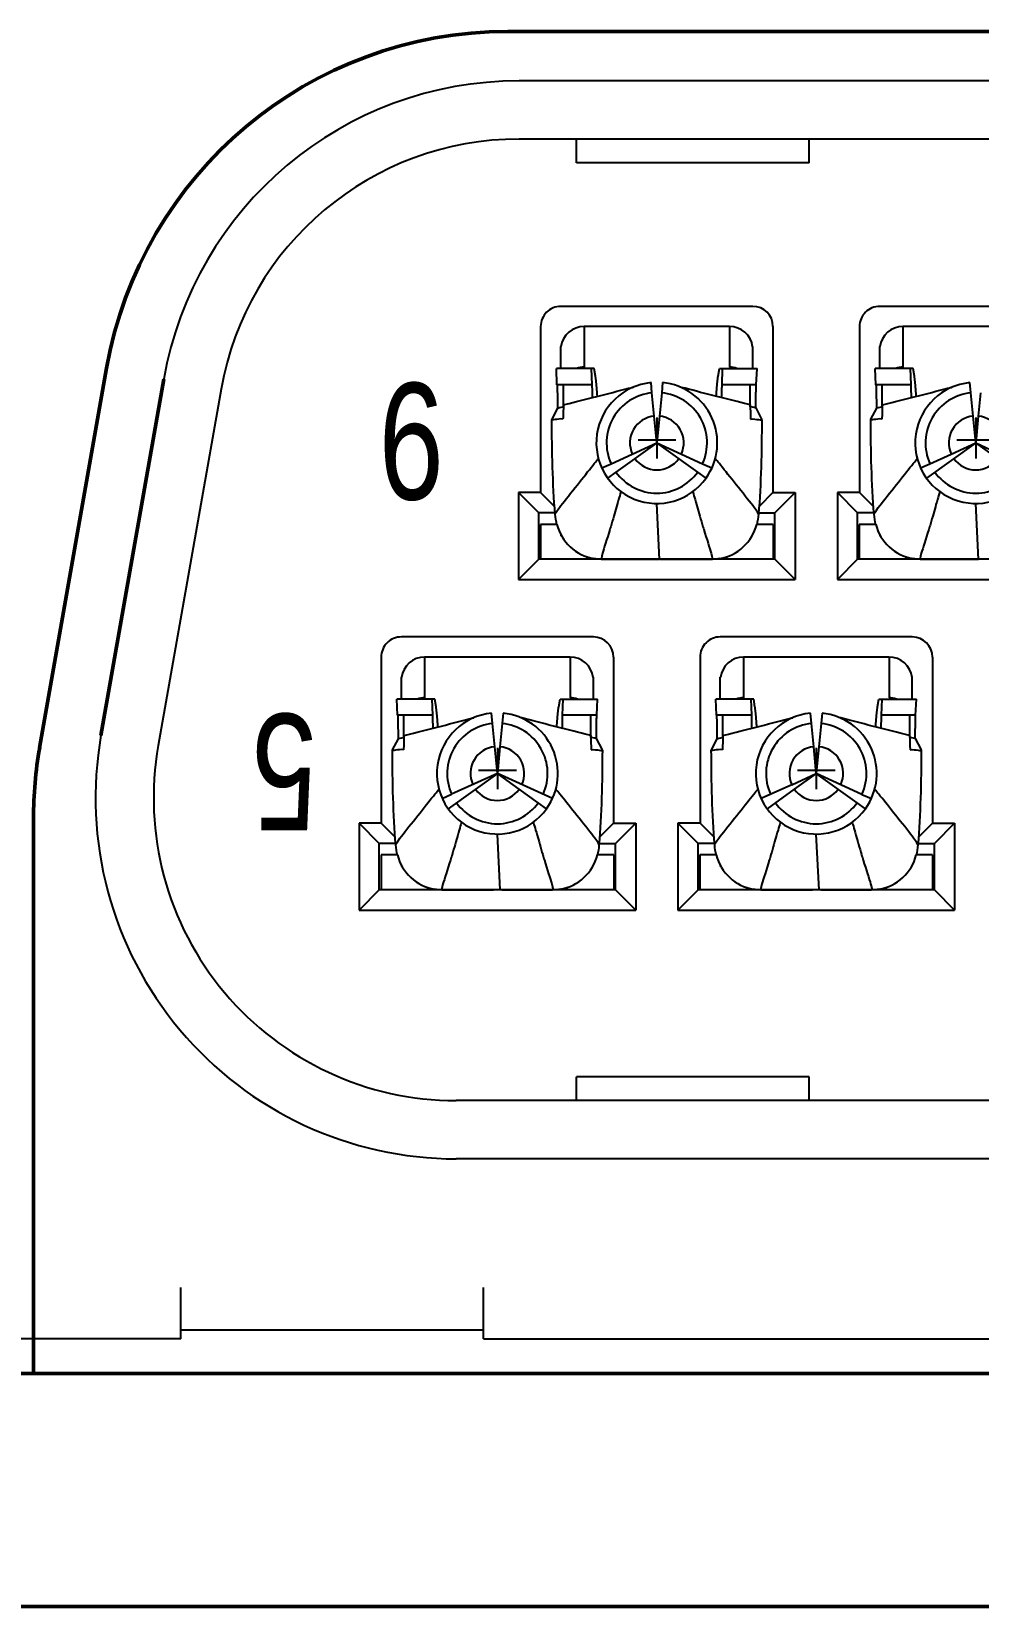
# Model space of a CAD drawing. Header units: millimetres. Extents: x 0 to 200, y 0 to 275.
# Drawn here: x 85.34 to 93.48, y 70.08 to 83.61 of the extents above; entities that cross this region are included whole.
import ezdxf

# ---------------------------------------------------------------- set-up
doc = ezdxf.new("R2010")
doc.units = ezdxf.units.MM
doc.linetypes.add('CENTERLINE', pattern=[30, 12, -1.5, 3, -1.5, 12])
doc.layers.add('0.5 Vollinie', color=7, linetype='Continuous', lineweight=50)
doc.layers.add('104', color=7, linetype='Continuous')
doc.layers.add('2', color=7, linetype='Continuous')

# ---------------------------------------------------------------- blocks, each defined once
blk = doc.blocks.new('Harting D-Sub 9pol male Vorderansicht')
at = {"layer": '2', "color": 40, "linetype": 'Continuous'}
for p, q in [((18.1, 6.2), (6.900001, 6.2)), ((18.1, 6.2), (18.1, 6.12637)), ((18.1, 6.12637), (18.1, 5.76084)), ((18.1, 6.12637), (20.7, 6.12637)), ((20.7, 6.2), (20.7, 6.12637)), ((20.7, 6.2), (24.000001, 6.2)), ((20.7, 6.12637), (20.7, 5.76084)), ((6.666742, 4.65461), (18.333259, 4.65461)), ((6.666742, 4.15461), (18.333259, 4.15461)), ((15.300001, 4.15461), (15.300001, 3.94961)), ((17.300001, 4.15461), (17.300001, 3.94961)), ((15.300001, 3.94961), (17.300001, 3.94961)), ((20.354199, -1.95687), (20.893759, 1.10313)), ((20.846603, -2.0437), (21.386163, 1.0163)), ((15.300001, -3.90039), (17.300001, -3.90039)), ((15.300001, -3.90039), (15.300001, -4.10539)), ((17.300001, -3.90039), (17.300001, -4.10539)), ((7.206303, -4.10539), (17.793699, -4.10539)), ((7.206303, -4.60539), (17.793699, -4.60539))]:
    blk.add_line(p, q, dxfattribs=at)
at = {"layer": '2', "color": 150, "linetype": 'Continuous'}
for p, q in [((14.051798, 1.77141), (14.051798, 2.51782)), ((14.225002, 2.34462), (14.051798, 2.51782)), ((16.428208, 2.51782), (14.051798, 2.51782)), ((16.255004, 2.34462), (16.428208, 2.51782)), ((16.428208, 1.77141), (16.428208, 2.51782)), ((16.791796, 1.77141), (16.791796, 2.51782)), ((16.965, 2.34462), (16.791796, 2.51782)), ((19.168205, 2.51782), (16.791796, 2.51782)), ((18.995001, 2.34462), (19.168205, 2.51782)), ((19.168205, 1.77141), (19.168205, 2.51782)), ((14.225006, 2.34462), (14.225006, 1.94462)), ((14.225006, 2.34462), (16.255, 2.34462)), ((16.255, 2.34462), (16.255, 1.94462)), ((16.965004, 2.34462), (16.965004, 1.94462)), ((16.965004, 2.34462), (18.994997, 2.34462)), ((18.994997, 2.34462), (18.994997, 1.94462)), ((16.065, 2.1324), (16.065, 2.14462)), ((18.804997, 2.1324), (18.804997, 2.14462)), ((14.051798, 1.77141), (14.225002, 1.94462)), ((14.365914, 1.94462), (14.225006, 1.94462)), ((16.114061, 1.94462), (16.255, 1.94462)), ((16.428208, 1.77141), (16.255004, 1.94462)), ((16.791796, 1.77141), (16.965, 1.94462)), ((17.105911, 1.94462), (16.965004, 1.94462)), ((18.854058, 1.94462), (18.994997, 1.94462)), ((19.168205, 1.77141), (18.995001, 1.94462)), ((14.241798, 1.77141), (14.051798, 1.77141)), ((14.241798, 1.77141), (14.361442, 1.89105)), ((14.241798, 0.34462), (14.241798, 1.77141)), ((16.238209, 1.77141), (16.118424, 1.89119)), ((16.238209, 0.34462), (16.238209, 1.77141)), ((16.238209, 1.77141), (16.428208, 1.77141)), ((16.981795, 1.77141), (16.791796, 1.77141)), ((16.981795, 1.77141), (17.101439, 1.89105)), ((16.981795, 0.34462), (16.981795, 1.77141)), ((18.978206, 1.77141), (18.858421, 1.89119)), ((18.978206, 0.34462), (18.978206, 1.77141)), ((18.978206, 1.77141), (19.168205, 1.77141)), ((14.415006, 0.70508), (14.415006, 0.51782)), ((14.615006, 0.34462), (14.615006, 0.69461)), ((15.865, 0.34462), (15.865, 0.70508)), ((16.065, 0.70508), (16.065, 0.51782)), ((17.155004, 0.70508), (17.155004, 0.51782)), ((17.355004, 0.34462), (17.355004, 0.69461)), ((18.604997, 0.34462), (18.604997, 0.70508)), ((18.804997, 0.70508), (18.804997, 0.51782)), ((14.615006, 0.34462), (15.865, 0.34462)), ((17.355004, 0.34462), (18.604997, 0.34462)), ((14.415002, 0.17141), (16.065004, 0.17141)), ((17.154999, 0.17141), (18.805002, 0.17141)), ((15.058209, -0.32218), (12.6818, -0.32218)), ((14.885005, -0.49538), (15.058209, -0.32218)), ((15.058209, -1.06859), (15.058209, -0.32218)), ((15.421797, -1.06859), (15.421797, -0.32218)), ((15.595001, -0.49538), (15.421797, -0.32218)), ((17.798207, -0.32218), (15.421797, -0.32218)), ((17.625002, -0.49538), (17.798207, -0.32218)), ((17.798207, -1.06859), (17.798207, -0.32218)), ((12.855007, -0.49538), (14.885001, -0.49538)), ((14.885001, -0.49538), (14.885001, -0.89538)), ((15.595005, -0.49538), (15.595005, -0.89538)), ((15.595005, -0.49538), (17.624999, -0.49538)), ((17.624999, -0.49538), (17.624999, -0.89538)), ((14.695001, -0.7076), (14.695001, -0.69538)), ((17.434999, -0.7076), (17.434999, -0.69538)), ((14.744062, -0.89538), (14.885001, -0.89538)), ((15.058209, -1.06859), (14.885005, -0.89538)), ((15.421797, -1.06859), (15.595001, -0.89538)), ((15.735912, -0.89538), (15.595005, -0.89538)), ((17.48406, -0.89538), (17.624999, -0.89538)), ((17.798207, -1.06859), (17.625002, -0.89538)), ((14.86821, -1.06859), (14.748425, -0.94881)), ((14.86821, -2.49538), (14.86821, -1.06859)), ((14.86821, -1.06859), (15.058209, -1.06859)), ((15.611796, -1.06859), (15.421797, -1.06859)), ((15.611796, -1.06859), (15.73144, -0.94895)), ((15.611796, -2.49538), (15.611796, -1.06859)), ((17.608207, -1.06859), (17.488422, -0.94881)), ((17.608207, -2.49538), (17.608207, -1.06859)), ((17.608207, -1.06859), (17.798207, -1.06859)), ((14.495001, -2.49538), (14.495001, -2.13492)), ((14.695001, -2.13492), (14.695001, -2.32218)), ((15.785005, -2.13492), (15.785005, -2.32218)), ((15.985005, -2.49538), (15.985005, -2.14539)), ((17.234999, -2.49538), (17.234999, -2.13492)), ((17.434999, -2.13492), (17.434999, -2.32218)), ((13.245007, -2.49538), (14.495001, -2.49538)), ((15.985005, -2.49538), (17.234999, -2.49538)), ((13.045003, -2.66859), (14.695006, -2.66859)), ((15.785, -2.66859), (17.435003, -2.66859))]:
    blk.add_line(p, q, dxfattribs=at)
at = {"layer": '2', "color": 3, "linetype": 'Continuous'}
for p, q in [((14.240002, 2.04461), (14.240002, 2.34461)), ((14.240002, 2.34461), (14.748431, 2.34461)), ((14.640002, 2.32352), (14.640002, 2.34461)), ((15.216421, 2.34476), (15.240002, 1.86461)), ((15.722976, 2.34461), (16.240002, 2.34461)), ((15.840002, 2.32352), (15.840002, 2.34461)), ((16.240002, 2.04461), (16.240002, 2.34461)), ((16.98, 2.04461), (16.98, 2.34461)), ((16.98, 2.34461), (17.488429, 2.34461)), ((17.38, 2.32352), (17.38, 2.34461)), ((17.956418, 2.34476), (17.98, 1.86461)), ((18.462973, 2.34461), (18.98, 2.34461)), ((18.58, 2.32352), (18.58, 2.34461)), ((18.98, 2.04461), (18.98, 2.34461)), ((14.240002, 2.04461), (14.380882, 2.04461)), ((16.099123, 2.04461), (16.240002, 2.04461)), ((16.98, 2.04461), (17.120879, 2.04461)), ((18.83912, 2.04461), (18.98, 2.04461)), ((14.816858, 1.64685), (14.88872, 1.59552)), ((15.428511, 1.47916), (15.663249, 1.64671)), ((17.556856, 1.64685), (17.628717, 1.59552)), ((17.98, 1.34461), (18.403246, 1.64671)), ((14.847125, 1.52351), (14.766755, 1.56011)), ((14.847125, 1.52351), (15.240002, 1.34461)), ((14.88872, 1.59552), (15.240002, 1.34461)), ((15.450813, 1.44052), (15.713322, 1.55994)), ((17.506753, 1.56011), (17.98, 1.34461)), ((17.628717, 1.59552), (17.791536, 1.47923)), ((17.98, 1.34461), (18.372937, 1.52338)), ((18.45332, 1.55994), (18.372937, 1.52338)), ((15.240002, 1.34461), (15.428511, 1.47916)), ((15.450813, 1.44052), (15.240002, 1.34461)), ((17.791536, 1.47923), (17.98, 1.34461)), ((15.217654, 1.11409), (15.240002, 1.34461)), ((15.240002, 1.34461), (15.262271, 1.11408)), ((17.957652, 1.11409), (17.98, 1.34461)), ((17.98, 1.34461), (18.002269, 1.11408)), ((14.390094, 1.04471), (14.339313, 1.1401)), ((15.198347, 0.91494), (15.217654, 1.11409)), ((15.254492, 1.19461), (15.22546, 1.19461)), ((15.262271, 1.11408), (15.281511, 0.91492)), ((16.140691, 1.1401), (16.090714, 1.04622)), ((17.130091, 1.04471), (17.07931, 1.1401)), ((17.938345, 0.91494), (17.957652, 1.11409)), ((17.99449, 1.19461), (17.965458, 1.19461)), ((18.002269, 1.11408), (18.021508, 0.91492)), ((18.880689, 1.1401), (18.830712, 1.04622)), ((14.436854, 1.03523), (14.436854, 0.84461)), ((16.04315, 1.03523), (16.04315, 0.84461)), ((17.176852, 1.03523), (17.176852, 0.84461)), ((18.783147, 1.03523), (18.783147, 0.84461)), ((14.386083, 0.84461), (14.379204, 0.70508)), ((14.386083, 0.84461), (14.682102, 0.84461)), ((14.677229, 0.70508), (14.682102, 0.84461)), ((15.190002, 0.82702), (15.198347, 0.91494)), ((15.281511, 0.91492), (15.290002, 0.82702)), ((15.802775, 0.70508), (15.797902, 0.84461)), ((15.797902, 0.84461), (16.098085, 0.84461)), ((16.098085, 0.84461), (16.102958, 0.70508)), ((17.126081, 0.84461), (17.119201, 0.70508)), ((17.126081, 0.84461), (17.422099, 0.84461)), ((17.417227, 0.70508), (17.422099, 0.84461)), ((17.93, 0.82702), (17.938345, 0.91494)), ((18.021508, 0.91492), (18.029999, 0.82702)), ((18.542772, 0.70508), (18.5379, 0.84461)), ((18.5379, 0.84461), (18.838083, 0.84461)), ((18.838083, 0.84461), (18.842955, 0.70508)), ((14.701128, 0.70508), (14.379204, 0.70508)), ((14.713182, 0.77064), (14.701128, 0.70508)), ((15.766822, 0.77064), (15.776976, 0.70508)), ((15.776976, 0.70508), (16.102958, 0.70508)), ((17.441126, 0.70508), (17.119201, 0.70508)), ((17.453179, 0.77064), (17.441126, 0.70508)), ((18.50682, 0.77064), (18.516974, 0.70508)), ((18.516974, 0.70508), (18.842955, 0.70508)), ((13.846422, -0.49524), (13.870003, -0.97539)), ((14.352977, -0.49539), (14.870003, -0.49539)), ((14.470003, -0.51648), (14.470003, -0.49539)), ((14.870003, -0.79539), (14.870003, -0.49539)), ((15.610001, -0.79539), (15.610001, -0.49539)), ((15.610001, -0.49539), (16.11843, -0.49539)), ((16.010001, -0.51648), (16.010001, -0.49539)), ((16.586419, -0.49524), (16.610001, -0.97539)), ((17.092974, -0.49539), (17.610001, -0.49539)), ((17.210001, -0.51648), (17.210001, -0.49539)), ((17.610001, -0.79539), (17.610001, -0.49539)), ((14.729124, -0.79539), (14.870003, -0.79539)), ((15.610001, -0.79539), (15.75088, -0.79539)), ((17.469121, -0.79539), (17.610001, -0.79539)), ((13.44686, -1.19315), (13.870003, -1.49539)), ((13.870003, -1.49539), (14.29325, -1.19329)), ((16.186857, -1.19315), (16.258718, -1.24448)), ((16.961369, -1.2446), (17.033247, -1.19329)), ((14.262941, -1.31662), (14.080815, -1.39948)), ((14.343323, -1.28006), (14.262941, -1.31662)), ((16.217124, -1.31649), (16.136754, -1.27989)), ((16.399222, -1.39941), (16.217124, -1.31649)), ((16.258718, -1.24448), (16.610001, -1.49539)), ((16.610001, -1.49539), (16.961369, -1.2446)), ((17.002938, -1.31662), (16.820812, -1.39948)), ((17.083321, -1.28006), (17.002938, -1.31662)), ((13.870003, -1.49539), (13.659225, -1.39941)), ((14.080815, -1.39948), (13.870003, -1.49539)), ((16.610001, -1.49539), (16.399222, -1.39941)), ((16.820812, -1.39948), (16.610001, -1.49539)), ((13.847655, -1.72591), (13.870003, -1.49539)), ((13.870003, -1.49539), (13.892273, -1.72592)), ((16.587653, -1.72591), (16.610001, -1.49539)), ((16.610001, -1.49539), (16.63227, -1.72592)), ((13.828349, -1.92506), (13.847655, -1.72591)), ((13.884494, -1.64539), (13.855462, -1.64539)), ((13.892273, -1.72592), (13.911512, -1.92508)), ((14.770693, -1.6999), (14.720716, -1.79378)), ((15.760092, -1.79529), (15.709312, -1.6999)), ((16.568346, -1.92506), (16.587653, -1.72591)), ((16.624491, -1.64539), (16.595459, -1.64539)), ((16.63227, -1.72592), (16.65151, -1.92508)), ((17.51069, -1.6999), (17.460713, -1.79378)), ((14.673151, -1.80477), (14.673151, -1.99539)), ((15.806853, -1.80477), (15.806853, -1.99539)), ((17.413149, -1.80477), (17.413149, -1.99539)), ((13.911512, -1.92508), (13.920003, -2.01298)), ((14.432776, -2.13492), (14.427904, -1.99539)), ((14.427904, -1.99539), (14.728086, -1.99539)), ((14.728086, -1.99539), (14.732959, -2.13492)), ((15.756082, -1.99539), (15.749203, -2.13492)), ((15.756082, -1.99539), (16.052101, -1.99539)), ((16.047228, -2.13492), (16.052101, -1.99539)), ((16.560001, -2.01298), (16.568346, -1.92506)), ((16.65151, -1.92508), (16.660001, -2.01298)), ((17.172774, -2.13492), (17.167901, -1.99539)), ((17.167901, -1.99539), (17.468084, -1.99539)), ((17.468084, -1.99539), (17.472956, -2.13492)), ((14.396824, -2.06936), (14.406978, -2.13492)), ((14.406978, -2.13492), (14.732959, -2.13492)), ((16.071127, -2.13492), (15.749203, -2.13492)), ((16.083181, -2.06936), (16.071127, -2.13492)), ((17.136821, -2.06936), (17.146975, -2.13492)), ((17.146975, -2.13492), (17.472956, -2.13492))]:
    blk.add_line(p, q, dxfattribs=at)
at = {"layer": '2', "color": 2, "linetype": 'CENTERLINE'}
for p, q in [((15.240001, 1.12526), (15.240001, 1.47805)), ((17.980001, 1.12526), (17.980001, 1.47805)), ((15.076194, 1.32), (15.401243, 1.32)), ((17.816194, 1.32), (18.141243, 1.32)), ((13.870001, -1.71474), (13.870001, -1.36195)), ((16.610001, -1.71474), (16.610001, -1.36195)), ((13.706194, -1.52), (14.031243, -1.52)), ((16.446194, -1.52), (16.771243, -1.52))]:
    blk.add_line(p, q, dxfattribs=at)
at = {"layer": '2', "color": 3, "linetype": 'Continuous'}
for points in [[(14.38929, 1.04622), (14.389321, 1.04082, -0.000474976), (14.389343, 1.03529, -0.000451625), (14.389355, 1.02962, -0.000432165), (14.389357, 1.02383, -0.000419272), (14.38935, 1.01791, -0.000405212), (14.389333, 1.01188, -0.000392136), (14.389306, 1.00573, -0.000379331), (14.389269, 0.99947, -0.000368508), (14.389222, 0.9931, -0.000357672), (14.389166, 0.98663, -0.00034818), (14.389099, 0.98007, -0.000338688), (14.389022, 0.97341, -0.000330255), (14.388936, 0.96667, -0.000322341), (14.38884, 0.95985, -0.000315622), (14.388734, 0.95295, -0.000307852), (14.388619, 0.94599, -0.000299821), (14.388494, 0.93896, -0.000296216), (14.38836, 0.93187, -0.000296198), (14.388216, 0.92472, -0.000282995), (14.388064, 0.91755, -0.000260788), (14.387904, 0.91039, -0.000282066), (14.387732, 0.90308, -0.000328617), (14.387546, 0.89557, -0.00024815), (14.387367, 0.8885, -0.00009008), (14.3872, 0.8821, -0.000339767), (14.386969, 0.87386, -0.000571652), (14.386591, 0.8612, -0.000279238), (14.386083, 0.84461, -0.000148549)], [(14.682102, 0.84461), (14.682221, 0.84807, 0.000196465), (14.682339, 0.85157, 0.000190465), (14.682456, 0.8551, 0.000189363), (14.682571, 0.85865, 0.00019413), (14.682683, 0.86224, 0.0001968), (14.682794, 0.86586, 0.00019916), (14.682903, 0.8695, 0.000201225), (14.683009, 0.87316, 0.000204553), (14.683114, 0.87685, 0.000207193), (14.683215, 0.88057, 0.000210729), (14.683314, 0.8843, 0.000213615), (14.68341, 0.88805, 0.000217403), (14.683503, 0.89181, 0.000220955), (14.683594, 0.89559, 0.000225757), (14.683681, 0.89938, 0.000228948), (14.683764, 0.90318, 0.000232143), (14.683844, 0.90698, 0.000238796), (14.683921, 0.91079, 0.000249702), (14.683994, 0.91461, 0.000246874), (14.684063, 0.91841, 0.000234473), (14.684128, 0.92219, 0.000266719), (14.684189, 0.92602, 0.000330222), (14.684246, 0.92992, 0.000253151), (14.684297, 0.93359, 0.000079332), (14.684342, 0.93689, 0.000376382), (14.684388, 0.94109, 0.00068471), (14.684445, 0.94749, 0.000343999), (14.684511, 0.95582, 0.0001828)], [(15.797902, 0.84461), (15.797783, 0.84807, -0.000196465), (15.797665, 0.85157, -0.000190465), (15.797548, 0.8551, -0.000189363), (15.797434, 0.85865, -0.00019413), (15.797321, 0.86224, -0.0001968), (15.79721, 0.86586, -0.00019916), (15.797101, 0.8695, -0.000201225), (15.796995, 0.87316, -0.000204553), (15.796891, 0.87685, -0.000207193), (15.796789, 0.88057, -0.000210729), (15.79669, 0.8843, -0.000213615), (15.796594, 0.88805, -0.000217403), (15.796501, 0.89181, -0.000220955), (15.796411, 0.89559, -0.000225757), (15.796324, 0.89938, -0.000228948), (15.79624, 0.90318, -0.000232143), (15.79616, 0.90698, -0.000238796), (15.796083, 0.91079, -0.000249702), (15.79601, 0.91461, -0.000246874), (15.795941, 0.91841, -0.000234473), (15.795877, 0.92219, -0.000266719), (15.795816, 0.92602, -0.000330222), (15.795758, 0.92992, -0.000253151), (15.795707, 0.93359, -0.000079332), (15.795663, 0.93689, -0.000376382), (15.795616, 0.94109, -0.00068471), (15.795559, 0.94749, -0.000343999), (15.795493, 0.95582, -0.0001828)], [(16.090714, 1.04622), (16.090683, 1.04082, 0.000474981), (16.090662, 1.03529, 0.00045163), (16.09065, 1.02962, 0.000432169), (16.090647, 1.02383, 0.000419275), (16.090654, 1.01791, 0.000405215), (16.090671, 1.01188, 0.000392139), (16.090698, 1.00573, 0.000379334), (16.090735, 0.99947, 0.000368511), (16.090782, 0.9931, 0.000357675), (16.090839, 0.98664, 0.000348183), (16.090905, 0.98007, 0.000338691), (16.090982, 0.97341, 0.000330258), (16.091068, 0.96667, 0.000322343), (16.091164, 0.95985, 0.000315624), (16.09127, 0.95295, 0.000307854), (16.091385, 0.94599, 0.000299823), (16.09151, 0.93896, 0.000296217), (16.091645, 0.93187, 0.000296199), (16.091789, 0.92472, 0.000282996), (16.09194, 0.91756, 0.00026079), (16.0921, 0.91039, 0.000282067), (16.092272, 0.90308, 0.000328619), (16.092458, 0.89557, 0.000248151), (16.092638, 0.8885, 0.000090081), (16.092804, 0.8821, 0.000339769), (16.093036, 0.87386, 0.000571654), (16.093413, 0.8612, 0.000279239), (16.093921, 0.84461, 0.00014855)], [(17.129287, 1.04622), (17.129318, 1.04082, -0.000474976), (17.12934, 1.03529, -0.000451625), (17.129352, 1.02962, -0.000432165), (17.129355, 1.02383, -0.000419272), (17.129347, 1.01791, -0.000405212), (17.12933, 1.01188, -0.000392136), (17.129303, 1.00573, -0.000379331), (17.129266, 0.99947, -0.000368508), (17.12922, 0.9931, -0.000357672), (17.129163, 0.98663, -0.00034818), (17.129096, 0.98007, -0.000338688), (17.12902, 0.97341, -0.000330255), (17.128933, 0.96667, -0.000322341), (17.128837, 0.95985, -0.000315622), (17.128732, 0.95295, -0.000307852), (17.128616, 0.94599, -0.000299821), (17.128491, 0.93896, -0.000296216), (17.128357, 0.93187, -0.000296198), (17.128213, 0.92472, -0.000282995), (17.128061, 0.91755, -0.000260788), (17.127902, 0.91039, -0.000282066), (17.12773, 0.90308, -0.000328617), (17.127544, 0.89557, -0.00024815), (17.127364, 0.8885, -0.00009008), (17.127197, 0.8821, -0.000339767), (17.126966, 0.87386, -0.000571652), (17.126588, 0.8612, -0.000279238), (17.126081, 0.84461, -0.000148549)], [(17.422099, 0.84461), (17.422219, 0.84807, 0.000196465), (17.422337, 0.85157, 0.000190465), (17.422453, 0.8551, 0.000189363), (17.422568, 0.85865, 0.00019413), (17.422681, 0.86224, 0.0001968), (17.422792, 0.86586, 0.00019916), (17.4229, 0.8695, 0.000201225), (17.423007, 0.87316, 0.000204553), (17.423111, 0.87685, 0.000207193), (17.423213, 0.88057, 0.000210729), (17.423311, 0.8843, 0.000213615), (17.423408, 0.88805, 0.000217403), (17.423501, 0.89181, 0.000220955), (17.423591, 0.89559, 0.000225757), (17.423678, 0.89938, 0.000228948), (17.423762, 0.90318, 0.000232143), (17.423842, 0.90698, 0.000238796), (17.423918, 0.91079, 0.000249702), (17.423991, 0.91461, 0.000246874), (17.42406, 0.91841, 0.000234473), (17.424125, 0.92219, 0.000266719), (17.424186, 0.92602, 0.000330222), (17.424243, 0.92992, 0.000253151), (17.424295, 0.93359, 0.000079332), (17.424339, 0.93689, 0.000376382), (17.424385, 0.94109, 0.00068471), (17.424442, 0.94749, 0.000343999), (17.424508, 0.95582, 0.0001828)], [(18.5379, 0.84461), (18.53778, 0.84807, -0.000196465), (18.537662, 0.85157, -0.000190465), (18.537546, 0.8551, -0.000189363), (18.537431, 0.85865, -0.00019413), (18.537318, 0.86224, -0.0001968), (18.537207, 0.86586, -0.00019916), (18.537099, 0.8695, -0.000201225), (18.536992, 0.87316, -0.000204553), (18.536888, 0.87685, -0.000207193), (18.536787, 0.88057, -0.000210729), (18.536688, 0.8843, -0.000213615), (18.536591, 0.88805, -0.000217403), (18.536498, 0.89181, -0.000220955), (18.536408, 0.89559, -0.000225757), (18.536321, 0.89938, -0.000228948), (18.536237, 0.90318, -0.000232143), (18.536157, 0.90698, -0.000238796), (18.536081, 0.91079, -0.000249702), (18.536008, 0.91461, -0.000246874), (18.535939, 0.91841, -0.000234473), (18.535874, 0.92219, -0.000266719), (18.535813, 0.92602, -0.000330222), (18.535756, 0.92992, -0.000253151), (18.535704, 0.93359, -0.000079332), (18.53566, 0.93689, -0.000376382), (18.535614, 0.94109, -0.00068471), (18.535557, 0.94749, -0.000343999), (18.535491, 0.95582, -0.0001828)], [(18.830712, 1.04622), (18.830681, 1.04082, 0.000474981), (18.830659, 1.03529, 0.00045163), (18.830647, 1.02962, 0.000432169), (18.830644, 1.02383, 0.000419275), (18.830652, 1.01791, 0.000405215), (18.830669, 1.01188, 0.000392139), (18.830696, 1.00573, 0.000379334), (18.830733, 0.99947, 0.000368511), (18.83078, 0.9931, 0.000357675), (18.830836, 0.98664, 0.000348183), (18.830903, 0.98007, 0.000338691), (18.830979, 0.97341, 0.000330258), (18.831066, 0.96667, 0.000322343), (18.831162, 0.95985, 0.000315624), (18.831268, 0.95295, 0.000307854), (18.831383, 0.94599, 0.000299823), (18.831508, 0.93896, 0.000296217), (18.831642, 0.93187, 0.000296199), (18.831786, 0.92472, 0.000282996), (18.831938, 0.91756, 0.00026079), (18.832098, 0.91039, 0.000282067), (18.832269, 0.90308, 0.000328619), (18.832455, 0.89557, 0.000248151), (18.832635, 0.8885, 0.000090081), (18.832802, 0.8821, 0.000339769), (18.833033, 0.87386, 0.000571654), (18.833411, 0.8612, 0.000279239), (18.833918, 0.84461, 0.00014855)], [(14.729385, 0.94455), (14.728869, 0.93693, -0.000326464), (14.72835, 0.9294, -0.000332272), (14.727827, 0.92196, -0.00034158), (14.727299, 0.9146, -0.000355311), (14.726768, 0.90735, -0.000368989), (14.726234, 0.90019, -0.000382615), (14.725696, 0.89314, -0.000397562), (14.725156, 0.88621, -0.000413854), (14.724613, 0.87939, -0.000431532), (14.724068, 0.87269, -0.000450335), (14.72352, 0.86612, -0.000470854), (14.722972, 0.85968, -0.000492547), (14.722422, 0.85338, -0.000517229), (14.721871, 0.84722, -0.000544073), (14.721319, 0.8412, -0.000571722), (14.720767, 0.83533, -0.000598744), (14.720215, 0.82962, -0.000638548), (14.719663, 0.82405, -0.000689582), (14.719111, 0.81865, -0.000712917), (14.718562, 0.81341, -0.000706468), (14.718017, 0.80837, -0.000828973), (14.717465, 0.80344, -0.001062548), (14.716903, 0.7986, -0.000878445), (14.716377, 0.79416, -0.000322558), (14.715901, 0.79023, -0.001345677), (14.715298, 0.78559, -0.002705751), (14.714379, 0.77898, -0.001544965), (14.713182, 0.77064, -0.000883623)], [(15.75062, 0.94455), (15.751135, 0.93693, 0.000326464), (15.751654, 0.9294, 0.000332272), (15.752177, 0.92196, 0.00034158), (15.752705, 0.9146, 0.000355311), (15.753236, 0.90735, 0.000368989), (15.75377, 0.90019, 0.000382615), (15.754308, 0.89314, 0.000397562), (15.754848, 0.88621, 0.000413854), (15.755391, 0.87939, 0.000431532), (15.755937, 0.87269, 0.000450335), (15.756484, 0.86612, 0.000470854), (15.757032, 0.85968, 0.000492547), (15.757582, 0.85338, 0.000517229), (15.758134, 0.84722, 0.000544073), (15.758685, 0.8412, 0.000571722), (15.759237, 0.83533, 0.000598744), (15.759789, 0.82962, 0.000638548), (15.760341, 0.82405, 0.000689582), (15.760893, 0.81865, 0.000712917), (15.761443, 0.81341, 0.000706468), (15.761987, 0.80837, 0.000828973), (15.762539, 0.80344, 0.001062548), (15.763101, 0.7986, 0.000878445), (15.763628, 0.79416, 0.000322558), (15.764103, 0.79023, 0.001345677), (15.764706, 0.78559, 0.002705751), (15.765625, 0.77898, 0.001544965), (15.766822, 0.77064, 0.000883623)], [(17.469382, 0.94455), (17.468867, 0.93693, -0.000326464), (17.468348, 0.9294, -0.000332272), (17.467824, 0.92196, -0.00034158), (17.467297, 0.9146, -0.000355311), (17.466766, 0.90735, -0.000368989), (17.466231, 0.90019, -0.000382615), (17.465694, 0.89314, -0.000397562), (17.465153, 0.88621, -0.000413854), (17.46461, 0.87939, -0.000431532), (17.464065, 0.87269, -0.000450335), (17.463518, 0.86612, -0.000470854), (17.462969, 0.85968, -0.000492547), (17.462419, 0.85338, -0.000517229), (17.461868, 0.84722, -0.000544073), (17.461316, 0.8412, -0.000571722), (17.460764, 0.83533, -0.000598744), (17.460213, 0.82962, -0.000638548), (17.45966, 0.82405, -0.000689582), (17.459108, 0.81865, -0.000712917), (17.458559, 0.81341, -0.000706468), (17.458014, 0.80837, -0.000828973), (17.457463, 0.80344, -0.001062548), (17.456901, 0.7986, -0.000878445), (17.456374, 0.79416, -0.000322558), (17.455899, 0.79023, -0.001345677), (17.455296, 0.78559, -0.002705751), (17.454377, 0.77898, -0.001544965), (17.453179, 0.77064, -0.000883623)], [(18.490617, 0.94455), (18.491132, 0.93693, 0.000326464), (18.491651, 0.9294, 0.000332272), (18.492175, 0.92196, 0.00034158), (18.492702, 0.9146, 0.000355311), (18.493233, 0.90735, 0.000368989), (18.493768, 0.90019, 0.000382615), (18.494306, 0.89314, 0.000397562), (18.494846, 0.88621, 0.000413854), (18.495389, 0.87939, 0.000431532), (18.495934, 0.87269, 0.000450335), (18.496481, 0.86612, 0.000470854), (18.49703, 0.85968, 0.000492547), (18.49758, 0.85338, 0.000517229), (18.498131, 0.84722, 0.000544073), (18.498683, 0.8412, 0.000571722), (18.499235, 0.83533, 0.000598744), (18.499787, 0.82962, 0.000638548), (18.500339, 0.82405, 0.000689582), (18.500891, 0.81865, 0.000712917), (18.50144, 0.81341, 0.000706468), (18.501985, 0.80837, 0.000828973), (18.502536, 0.80344, 0.001062548), (18.503098, 0.7986, 0.000878445), (18.503625, 0.79416, 0.000322558), (18.5041, 0.79023, 0.001345677), (18.504703, 0.78559, 0.002705751), (18.505622, 0.77898, 0.001544965), (18.50682, 0.77064, 0.000883623)], [(14.427904, -1.99539), (14.427784, -1.99193, -0.000196465), (14.427666, -1.98843, -0.000190465), (14.42755, -1.9849, -0.000189363), (14.427435, -1.98135, -0.00019413), (14.427322, -1.97776, -0.0001968), (14.427211, -1.97414, -0.00019916), (14.427103, -1.9705, -0.000201225), (14.426996, -1.96684, -0.000204553), (14.426892, -1.96315, -0.000207193), (14.42679, -1.95943, -0.000210729), (14.426691, -1.9557, -0.000213615), (14.426595, -1.95195, -0.000217403), (14.426502, -1.94819, -0.000220955), (14.426412, -1.94441, -0.000225757), (14.426325, -1.94062, -0.000228948), (14.426241, -1.93682, -0.000232143), (14.426161, -1.93302, -0.000238796), (14.426084, -1.92921, -0.000249702), (14.426012, -1.92539, -0.000246874), (14.425943, -1.92159, -0.000234473), (14.425878, -1.91781, -0.000266719), (14.425817, -1.91398, -0.000330222), (14.42576, -1.91008, -0.000253151), (14.425708, -1.90641, -0.000079332), (14.425664, -1.90311, -0.000376382), (14.425618, -1.89891, -0.00068471), (14.425561, -1.89251, -0.000343999), (14.425495, -1.88418, -0.0001828)], [(14.720716, -1.79378), (14.720685, -1.79918, 0.000474981), (14.720663, -1.80471, 0.00045163), (14.720651, -1.81038, 0.000432169), (14.720648, -1.81617, 0.000419275), (14.720656, -1.82209, 0.000405215), (14.720673, -1.82812, 0.000392139), (14.7207, -1.83427, 0.000379334), (14.720736, -1.84053, 0.000368511), (14.720783, -1.8469, 0.000357675), (14.72084, -1.85336, 0.000348183), (14.720907, -1.85993, 0.000338691), (14.720983, -1.86659, 0.000330258), (14.72107, -1.87333, 0.000322343), (14.721166, -1.88015, 0.000315624), (14.721271, -1.88705, 0.000307854), (14.721387, -1.89401, 0.000299823), (14.721512, -1.90104, 0.000296217), (14.721646, -1.90813, 0.000296199), (14.72179, -1.91528, 0.000282996), (14.721942, -1.92244, 0.00026079), (14.722101, -1.92961, 0.000282067), (14.722273, -1.93692, 0.000328619), (14.722459, -1.94443, 0.000248151), (14.722639, -1.9515, 0.000090081), (14.722806, -1.9579, 0.000339769), (14.723037, -1.96614, 0.000571654), (14.723414, -1.9788, 0.000279239), (14.723922, -1.99539, 0.00014855)], [(15.759289, -1.79378), (15.75932, -1.79918, -0.000474976), (15.759341, -1.80471, -0.000451625), (15.759353, -1.81038, -0.000432165), (15.759356, -1.81617, -0.000419272), (15.759349, -1.82209, -0.000405212), (15.759332, -1.82812, -0.000392136), (15.759305, -1.83427, -0.000379331), (15.759268, -1.84053, -0.000368508), (15.759221, -1.8469, -0.000357672), (15.759164, -1.85337, -0.00034818), (15.759098, -1.85993, -0.000338688), (15.759021, -1.86659, -0.000330255), (15.758935, -1.87333, -0.000322341), (15.758839, -1.88015, -0.000315622), (15.758733, -1.88705, -0.000307852), (15.758618, -1.89401, -0.000299821), (15.758493, -1.90104, -0.000296216), (15.758358, -1.90813, -0.000296198), (15.758214, -1.91528, -0.000282995), (15.758062, -1.92245, -0.000260788), (15.757903, -1.92961, -0.000282066), (15.757731, -1.93692, -0.000328617), (15.757545, -1.94443, -0.00024815), (15.757365, -1.9515, -0.00009008), (15.757199, -1.9579, -0.000339767), (15.756967, -1.96614, -0.000571652), (15.75659, -1.9788, -0.000279238), (15.756082, -1.99539, -0.000148549)], [(16.052101, -1.99539), (16.05222, -1.99193, 0.000196465), (16.052338, -1.98843, 0.000190465), (16.052455, -1.9849, 0.000189363), (16.052569, -1.98135, 0.00019413), (16.052682, -1.97776, 0.0001968), (16.052793, -1.97414, 0.00019916), (16.052902, -1.9705, 0.000201225), (16.053008, -1.96684, 0.000204553), (16.053112, -1.96315, 0.000207193), (16.053214, -1.95943, 0.000210729), (16.053313, -1.9557, 0.000213615), (16.053409, -1.95195, 0.000217403), (16.053502, -1.94819, 0.000220955), (16.053592, -1.94441, 0.000225757), (16.053679, -1.94062, 0.000228948), (16.053763, -1.93682, 0.000232143), (16.053843, -1.93302, 0.000238796), (16.05392, -1.92921, 0.000249702), (16.053993, -1.92539, 0.000246874), (16.054062, -1.92159, 0.000234473), (16.054126, -1.91781, 0.000266719), (16.054187, -1.91398, 0.000330222), (16.054245, -1.91008, 0.000253151), (16.054296, -1.90641, 0.000079332), (16.05434, -1.90311, 0.000376382), (16.054387, -1.89891, 0.00068471), (16.054444, -1.89251, 0.000343999), (16.05451, -1.88418, 0.0001828)], [(17.167901, -1.99539), (17.167782, -1.99193, -0.000196465), (17.167663, -1.98843, -0.000190465), (17.167547, -1.9849, -0.000189363), (17.167432, -1.98135, -0.00019413), (17.16732, -1.97776, -0.0001968), (17.167209, -1.97414, -0.00019916), (17.1671, -1.9705, -0.000201225), (17.166993, -1.96684, -0.000204553), (17.166889, -1.96315, -0.000207193), (17.166788, -1.95943, -0.000210729), (17.166689, -1.9557, -0.000213615), (17.166593, -1.95195, -0.000217403), (17.1665, -1.94819, -0.000220955), (17.166409, -1.94441, -0.000225757), (17.166322, -1.94062, -0.000228948), (17.166239, -1.93682, -0.000232143), (17.166159, -1.93302, -0.000238796), (17.166082, -1.92921, -0.000249702), (17.166009, -1.92539, -0.000246874), (17.16594, -1.92159, -0.000234473), (17.165875, -1.91781, -0.000266719), (17.165814, -1.91398, -0.000330222), (17.165757, -1.91008, -0.000253151), (17.165706, -1.90641, -0.000079332), (17.165661, -1.90311, -0.000376382), (17.165615, -1.89891, -0.00068471), (17.165558, -1.89251, -0.000343999), (17.165492, -1.88418, -0.0001828)], [(17.460713, -1.79378), (17.460682, -1.79918, 0.000474981), (17.46066, -1.80471, 0.00045163), (17.460648, -1.81038, 0.000432169), (17.460646, -1.81617, 0.000419275), (17.460653, -1.82209, 0.000405215), (17.46067, -1.82812, 0.000392139), (17.460697, -1.83427, 0.000379334), (17.460734, -1.84053, 0.000368511), (17.460781, -1.8469, 0.000357675), (17.460837, -1.85336, 0.000348183), (17.460904, -1.85993, 0.000338691), (17.460981, -1.86659, 0.000330258), (17.461067, -1.87333, 0.000322343), (17.461163, -1.88015, 0.000315624), (17.461269, -1.88705, 0.000307854), (17.461384, -1.89401, 0.000299823), (17.461509, -1.90104, 0.000296217), (17.461643, -1.90813, 0.000296199), (17.461787, -1.91528, 0.000282996), (17.461939, -1.92244, 0.00026079), (17.462099, -1.92961, 0.000282067), (17.462271, -1.93692, 0.000328619), (17.462457, -1.94443, 0.000248151), (17.462636, -1.9515, 0.000090081), (17.462803, -1.9579, 0.000339769), (17.463034, -1.96614, 0.000571654), (17.463412, -1.9788, 0.000279239), (17.463919, -1.99539, 0.00014855)], [(14.380621, -1.89545), (14.381136, -1.90307, 0.000326464), (14.381655, -1.9106, 0.000332272), (14.382179, -1.91804, 0.00034158), (14.382706, -1.9254, 0.000355311), (14.383237, -1.93265, 0.000368989), (14.383772, -1.93981, 0.000382615), (14.384309, -1.94686, 0.000397562), (14.38485, -1.95379, 0.000413854), (14.385393, -1.96061, 0.000431532), (14.385938, -1.96731, 0.000450335), (14.386485, -1.97388, 0.000470854), (14.387034, -1.98032, 0.000492547), (14.387584, -1.98662, 0.000517229), (14.388135, -1.99278, 0.000544073), (14.388687, -1.9988, 0.000571722), (14.389239, -2.00467, 0.000598744), (14.38979, -2.01038, 0.000638548), (14.390342, -2.01595, 0.000689582), (14.390895, -2.02135, 0.000712917), (14.391444, -2.02659, 0.000706468), (14.391989, -2.03163, 0.000828973), (14.39254, -2.03656, 0.001062548), (14.393102, -2.0414, 0.000878445), (14.393629, -2.04584, 0.000322558), (14.394104, -2.04977, 0.001345677), (14.394707, -2.05441, 0.002705751), (14.395626, -2.06102, 0.001544965), (14.396824, -2.06936, 0.000883623)], [(16.099383, -1.89545), (16.098868, -1.90307, -0.000326464), (16.098349, -1.9106, -0.000332272), (16.097825, -1.91804, -0.00034158), (16.097298, -1.9254, -0.000355311), (16.096767, -1.93265, -0.000368989), (16.096232, -1.93981, -0.000382615), (16.095695, -1.94686, -0.000397562), (16.095154, -1.95379, -0.000413854), (16.094611, -1.96061, -0.000431532), (16.094066, -1.96731, -0.000450335), (16.093519, -1.97388, -0.000470854), (16.092971, -1.98032, -0.000492547), (16.09242, -1.98662, -0.000517229), (16.091869, -1.99278, -0.000544073), (16.091318, -1.9988, -0.000571722), (16.090766, -2.00467, -0.000598744), (16.090214, -2.01038, -0.000638548), (16.089662, -2.01595, -0.000689582), (16.08911, -2.02135, -0.000712917), (16.08856, -2.02659, -0.000706468), (16.088016, -2.03163, -0.000828973), (16.087464, -2.03656, -0.001062548), (16.086902, -2.0414, -0.000878445), (16.086375, -2.04584, -0.000322558), (16.0859, -2.04977, -0.001345677), (16.085297, -2.05441, -0.002705751), (16.084378, -2.06102, -0.001544965), (16.083181, -2.06936, -0.000883623)], [(17.120618, -1.89545), (17.121133, -1.90307, 0.000326464), (17.121653, -1.9106, 0.000332272), (17.122176, -1.91804, 0.00034158), (17.122704, -1.9254, 0.000355311), (17.123235, -1.93265, 0.000368989), (17.123769, -1.93981, 0.000382615), (17.124307, -1.94686, 0.000397562), (17.124847, -1.95379, 0.000413854), (17.12539, -1.96061, 0.000431532), (17.125935, -1.96731, 0.000450335), (17.126482, -1.97388, 0.000470854), (17.127031, -1.98032, 0.000492547), (17.127581, -1.98662, 0.000517229), (17.128132, -1.99278, 0.000544073), (17.128684, -1.9988, 0.000571722), (17.129236, -2.00467, 0.000598744), (17.129788, -2.01038, 0.000638548), (17.13034, -2.01595, 0.000689582), (17.130892, -2.02135, 0.000712917), (17.131441, -2.02659, 0.000706468), (17.131986, -2.03163, 0.000828973), (17.132538, -2.03656, 0.001062548), (17.1331, -2.0414, 0.000878445), (17.133626, -2.04584, 0.000322558), (17.134102, -2.04977, 0.001345677), (17.134705, -2.05441, 0.002705751), (17.135624, -2.06102, 0.001544965), (17.136821, -2.06936, 0.000883623)]]:
    blk.add_lwpolyline(points, format="xyb", dxfattribs=at)
at = {"layer": '2', "color": 40, "linetype": 'Continuous'}
for centre, radius, start, end in [((18.333259, 1.55461), 3.1, 350, 90), ((18.333259, 1.55461), 2.6, 350, 90), ((17.793699, -1.50539), 2.6, 270, 350), ((17.793699, -1.50539), 3.1, 270, 350)]:
    blk.add_arc(centre, radius, start, end, dxfattribs=at)
at = {"layer": '2', "color": 3, "linetype": 'Continuous'}
for centre, radius, start, end in [((14.768183, 1.94461), 0.400003, 99.927326, 165.52258), ((15.711822, 1.94461), 0.4, 14.477418, 80.072674), ((17.50818, 1.94461), 0.400003, 99.927326, 165.52258), ((18.451819, 1.94461), 0.4, 14.477418, 80.072674), ((15.240002, 1.34461), 0.52, 275.51773, 144.46276), ((15.240002, 1.34461), 0.43169, 35.517734, 144.46277), ((17.98, 1.34461), 0.52, 275.51773, 144.46276), ((17.98, 1.34461), 0.43169, 35.517734, 144.46277), ((15.240002, 1.34461), 0.52, 144.46276, 264.46758), ((17.98, 1.34461), 0.52, 144.46276, 264.46758), ((15.240002, 1.34461), 0.43169, 155.51777, 264.46277), ((15.240002, 1.34461), 0.231602, 35.51772, 144.46278), ((15.240002, 1.34461), 0.43169, 275.51775, 24.46273), ((17.98, 1.34461), 0.43169, 155.51777, 264.46277), ((17.98, 1.34461), 0.231602, 35.51772, 144.46278), ((17.98, 1.34461), 0.43169, 275.51775, 24.46273), ((15.240002, 1.34461), 0.231602, 155.51778, 264.46275), ((15.240002, 1.34461), 0.231602, 275.51771, 24.46272), ((17.98, 1.34461), 0.231602, 155.51778, 264.46275), ((17.98, 1.34461), 0.231602, 275.51771, 24.46272), ((14.341823, -0.89539), 0.4, 14.477418, 80.072674), ((16.138181, -0.89539), 0.400003, 99.927326, 165.52258), ((17.08182, -0.89539), 0.4, 14.477418, 80.072674), ((13.870003, -1.49539), 0.52, 275.51773, 144.46276), ((13.870003, -1.49539), 0.43169, 35.517734, 144.46277), ((16.610001, -1.49539), 0.52, 275.51773, 144.46276), ((16.610001, -1.49539), 0.43169, 35.517734, 144.46277), ((16.610001, -1.49539), 0.52, 144.46276, 264.46758), ((13.870003, -1.49539), 0.231602, 35.51772, 144.46278), ((13.870003, -1.49539), 0.43169, 275.51775, 24.46273), ((16.610001, -1.49539), 0.43169, 155.51777, 264.46277), ((16.610001, -1.49539), 0.231602, 35.51772, 144.46278), ((16.610001, -1.49539), 0.43169, 275.51775, 24.46273), ((13.870003, -1.49539), 0.231602, 155.51778, 264.46275), ((13.870003, -1.49539), 0.231602, 275.51771, 24.46272), ((16.610001, -1.49539), 0.231602, 155.51778, 264.46275), ((16.610001, -1.49539), 0.231602, 275.51771, 24.46272)]:
    blk.add_arc(centre, radius, start, end, dxfattribs=at)
at = {"layer": '2', "color": 150, "linetype": 'Continuous'}
for centre, radius, start, end in [((14.615006, 0.89462), 0.2, 251.38173, 270), ((15.865, 0.89462), 0.2, 270, 288.61827), ((17.355004, 0.89462), 0.2, 251.38173, 270), ((18.604997, 0.89462), 0.2, 270, 288.61827), ((14.615006, 0.54462), 0.2, 187.23876, 270), ((15.865, 0.54462), 0.2, 270, 352.76124), ((17.355004, 0.54462), 0.2, 187.23876, 270), ((18.604997, 0.54462), 0.2, 270, 352.76124), ((14.415002, 0.34462), 0.173204, 180, 270), ((16.065004, 0.34462), 0.173204, 270, 0), ((17.154999, 0.34462), 0.173204, 180, 270), ((18.805002, 0.34462), 0.173204, 270, 0), ((14.495001, -1.94538), 0.2, 270, 288.61827), ((15.985005, -1.94538), 0.2, 251.38173, 270), ((17.234999, -1.94538), 0.2, 270, 288.61827), ((14.495001, -2.29538), 0.2, 270, 352.76124), ((15.985005, -2.29538), 0.2, 187.23876, 270), ((17.234999, -2.29538), 0.2, 270, 352.76124), ((14.695006, -2.49538), 0.173204, 270, 0), ((15.785, -2.49538), 0.173204, 180, 270), ((17.435003, -2.49538), 0.173204, 270, 0)]:
    blk.add_arc(centre, radius, start, end, dxfattribs=at)
at = {"layer": '2', "color": 3, "linetype": 'Continuous'}
for points in [[(14.699223, 2.33862), (14.721205, 2.34246), (14.743279, 2.34473), (14.765728, 2.34551)], [(15.216421, 2.34476), (15.253164, 2.34537), (15.269904, 2.34437), (15.271591, 2.34431)], [(15.714276, 2.34551), (15.736724, 2.34474), (15.7588, 2.34246), (15.780781, 2.33862)], [(17.43922, 2.33862), (17.461203, 2.34246), (17.483276, 2.34473), (17.505725, 2.34551)], [(17.956418, 2.34476), (17.993162, 2.34537), (18.009902, 2.34437), (18.011588, 2.34431)], [(18.454274, 2.34551), (18.476722, 2.34474), (18.498797, 2.34246), (18.520779, 2.33862)], [(14.367053, 1.95716), (14.368934, 1.98792), (14.373856, 2.01874), (14.382075, 2.04912)], [(16.097929, 2.04912), (16.106148, 2.01874), (16.11107, 1.98792), (16.112951, 1.95716)], [(17.107051, 1.95716), (17.108931, 1.98792), (17.113854, 2.01874), (17.122073, 2.04912)], [(18.837926, 2.04912), (18.846145, 2.01874), (18.851068, 1.98792), (18.852949, 1.95716)], [(14.338106, 1.14345), (14.339903, 1.40987), (14.343279, 1.69944), (14.367055, 1.95718)], [(16.11295, 1.95718), (16.135933, 1.70122), (16.140814, 1.40839), (16.141898, 1.14345)], [(17.078103, 1.14345), (17.0799, 1.40987), (17.083276, 1.69944), (17.107052, 1.95718)], [(18.852947, 1.95718), (18.87593, 1.70122), (18.880811, 1.40839), (18.881896, 1.14345)], [(14.433753, 1.14064), (14.387295, 1.13255), (14.328985, 1.15975), (14.339313, 1.1401)], [(16.046251, 1.14064), (16.092709, 1.13255), (16.15102, 1.15975), (16.140691, 1.1401)], [(17.173751, 1.14064), (17.127292, 1.13255), (17.068982, 1.15975), (17.07931, 1.1401)], [(18.786248, 1.14064), (18.832707, 1.13255), (18.891017, 1.15975), (18.880689, 1.1401)], [(14.390094, 1.04471), (14.390382, 1.04442), (14.410496, 1.03994), (14.437317, 1.03515)], [(16.089911, 1.04471), (16.089623, 1.04442), (16.069508, 1.03994), (16.042687, 1.03515)], [(17.130091, 1.04471), (17.130379, 1.04442), (17.150494, 1.03994), (17.177315, 1.03515)], [(18.829908, 1.04471), (18.82962, 1.04442), (18.809505, 1.03994), (18.782685, 1.03515)], [(13.846422, -0.49524), (13.883166, -0.49463), (13.899905, -0.49563), (13.901592, -0.49569)], [(14.344278, -0.49449), (14.366725, -0.49526), (14.388801, -0.49754), (14.410783, -0.50138)], [(16.069222, -0.50138), (16.091204, -0.49754), (16.113277, -0.49527), (16.135726, -0.49449)], [(16.586419, -0.49524), (16.623163, -0.49463), (16.639903, -0.49563), (16.64159, -0.49569)], [(17.084275, -0.49449), (17.106723, -0.49526), (17.128798, -0.49754), (17.15078, -0.50138)], [(14.72793, -0.79088), (14.736149, -0.82126), (14.741072, -0.85208), (14.742952, -0.88284)], [(15.737052, -0.88284), (15.738933, -0.85208), (15.743855, -0.82126), (15.752074, -0.79088)], [(17.467928, -0.79088), (17.476146, -0.82126), (17.481069, -0.85208), (17.48295, -0.88284)], [(14.742951, -0.88282), (14.765934, -1.13878), (14.770815, -1.43161), (14.771899, -1.69655)], [(15.708105, -1.69655), (15.709902, -1.43013), (15.713277, -1.14056), (15.737053, -0.88282)], [(17.482948, -0.88282), (17.505932, -1.13878), (17.510813, -1.43161), (17.511897, -1.69655)], [(14.676252, -1.69936), (14.722711, -1.70745), (14.781021, -1.68025), (14.770693, -1.6999)], [(15.803752, -1.69936), (15.757294, -1.70745), (15.698983, -1.68025), (15.709312, -1.6999)], [(17.41625, -1.69936), (17.462708, -1.70745), (17.521018, -1.68025), (17.51069, -1.6999)], [(14.719912, -1.79529), (14.719624, -1.79558), (14.699509, -1.80006), (14.672688, -1.80485)], [(15.760092, -1.79529), (15.76038, -1.79558), (15.780495, -1.80006), (15.807316, -1.80485)], [(17.459909, -1.79529), (17.459621, -1.79558), (17.439507, -1.80006), (17.412686, -1.80485)]]:
    blk.add_open_spline(points, degree=3, dxfattribs=at)
for points, knots in [([(14.931532, 1.76324), (14.931532, 1.76324), (14.924409, 1.78646), (14.907786, 1.84331), (14.885259, 1.92238), (14.868689, 1.9815), (14.846127, 2.05764), (14.816676, 2.15562), (14.762418, 2.31598), (14.761295, 2.34546), (14.765796, 2.3455)], [0, 0, 0, 0, 0.47661687, 0.88514561, 0.88514561, 1.4971853, 1.4971853, 1.6604569, 2.4906853, 3.2112068, 3.2112068, 3.2112068, 3.2112068]), ([(14.765796, 2.3455), (14.778236, 2.3456), (14.825948, 2.3461), (14.932526, 2.34692), (15.075517, 2.34759), (15.205202, 2.34566), (15.215004, 2.34464)], [0, 0, 0, 0, 0.075275326, 0.30550071, 0.63432609, 1, 1, 1, 1]), ([(15.255913, 2.34522), (15.276353, 2.34558), (15.438212, 2.3483), (15.588471, 2.34663), (15.714208, 2.3455)], [0.053364241, 0.053364241, 0.053364241, 0.053364241, 0.22726931, 1, 1, 1, 1]), ([(15.548472, 1.76324), (15.548472, 1.76324), (15.555595, 1.78646), (15.572219, 1.84331), (15.594745, 1.92238), (15.611315, 1.9815), (15.633878, 2.05764), (15.663328, 2.15562), (15.717587, 2.31598), (15.718709, 2.34546), (15.714208, 2.3455)], [0, 0, 0, 0, 0.47661687, 0.88514561, 0.88514561, 1.4971853, 1.4971853, 1.6604569, 2.4906853, 3.2112068, 3.2112068, 3.2112068, 3.2112068]), ([(17.67153, 1.76324), (17.671529, 1.76324), (17.664407, 1.78646), (17.647783, 1.84331), (17.625257, 1.92238), (17.608686, 1.9815), (17.586124, 2.05764), (17.556673, 2.15562), (17.502415, 2.31598), (17.501292, 2.34546), (17.505794, 2.3455)], [0, 0, 0, 0, 0.47661687, 0.88514561, 0.88514561, 1.4971853, 1.4971853, 1.6604569, 2.4906853, 3.2112068, 3.2112068, 3.2112068, 3.2112068]), ([(17.505794, 2.3455), (17.518233, 2.3456), (17.565946, 2.3461), (17.672524, 2.34692), (17.815515, 2.34759), (17.945199, 2.34566), (17.955001, 2.34464)], [0, 0, 0, 0, 0.075275326, 0.30550071, 0.63432609, 1, 1, 1, 1]), ([(17.99591, 2.34522), (18.01635, 2.34558), (18.17821, 2.3483), (18.328469, 2.34663), (18.454206, 2.3455)], [0.053364241, 0.053364241, 0.053364241, 0.053364241, 0.22726931, 1, 1, 1, 1]), ([(18.288469, 1.76324), (18.28847, 1.76324), (18.295592, 1.78646), (18.312216, 1.84331), (18.334743, 1.92238), (18.351313, 1.9815), (18.373875, 2.05764), (18.403326, 2.15562), (18.457584, 2.31598), (18.458707, 2.34546), (18.454206, 2.3455)], [0, 0, 0, 0, 0.47661687, 0.88514561, 0.88514561, 1.4971853, 1.4971853, 1.6604569, 2.4906853, 3.2112068, 3.2112068, 3.2112068, 3.2112068]), ([(14.367055, 1.95718), (14.366714, 1.95227), (14.390376, 1.9125), (14.533608, 1.73527), (14.638817, 1.60234), (14.716613, 1.50497), (14.7378, 1.4795), (14.7378, 1.4795)], [0.12116972, 0.12116972, 0.12116972, 0.12116972, 0.75997763, 1.5199553, 2.2296626, 2.2296626, 3.0399105, 3.0399105, 3.0399105, 3.0399105]), ([(16.11295, 1.95718), (16.11329, 1.95227), (16.089628, 1.9125), (15.946397, 1.73527), (15.841187, 1.60234), (15.763391, 1.50497), (15.742204, 1.4795), (15.742204, 1.4795)], [0.12116972, 0.12116972, 0.12116972, 0.12116972, 0.75997763, 1.5199553, 2.2296626, 2.2296626, 3.0399105, 3.0399105, 3.0399105, 3.0399105]), ([(17.107052, 1.95718), (17.106712, 1.95227), (17.130374, 1.9125), (17.273605, 1.73527), (17.378815, 1.60234), (17.45661, 1.50497), (17.477798, 1.4795), (17.477798, 1.4795)], [0.12116972, 0.12116972, 0.12116972, 0.12116972, 0.75997763, 1.5199553, 2.2296626, 2.2296626, 3.0399105, 3.0399105, 3.0399105, 3.0399105]), ([(18.852947, 1.95718), (18.853287, 1.95227), (18.829625, 1.9125), (18.686394, 1.73527), (18.581184, 1.60234), (18.503389, 1.50497), (18.482201, 1.4795), (18.482201, 1.4795)], [0.12116972, 0.12116972, 0.12116972, 0.12116972, 0.75997763, 1.5199553, 2.2296626, 2.2296626, 3.0399105, 3.0399105, 3.0399105, 3.0399105]), ([(14.437693, 1.0174), (14.437512, 1.02679), (14.437152, 1.04291), (14.436489, 1.06714), (14.43575, 1.09027), (14.434834, 1.11512), (14.434133, 1.13197), (14.433758, 1.14053), (14.433753, 1.14064)], [0, 0, 0, 0, 0.13960885, 0.23981175, 0.3606074, 0.48405871, 0.61025702, 0.61191883, 0.61191883, 0.61191883, 0.61191883]), ([(16.042311, 1.0174), (16.042492, 1.02679), (16.042852, 1.04291), (16.043515, 1.06714), (16.044254, 1.09027), (16.04517, 1.11512), (16.045871, 1.13197), (16.046246, 1.14053), (16.046251, 1.14064)], [0, 0, 0, 0, 0.13960885, 0.23981175, 0.3606074, 0.48405871, 0.61025702, 0.61191883, 0.61191883, 0.61191883, 0.61191883]), ([(17.177691, 1.0174), (17.177509, 1.02679), (17.17715, 1.04291), (17.176487, 1.06714), (17.175748, 1.09027), (17.174832, 1.11512), (17.174131, 1.13197), (17.173755, 1.14053), (17.173751, 1.14064)], [0, 0, 0, 0, 0.13960885, 0.23981175, 0.3606074, 0.48405871, 0.61025702, 0.61191883, 0.61191883, 0.61191883, 0.61191883]), ([(18.782308, 1.0174), (18.78249, 1.02679), (18.782849, 1.04291), (18.783512, 1.06714), (18.784251, 1.09027), (18.785167, 1.11512), (18.785868, 1.13197), (18.786244, 1.14053), (18.786248, 1.14064)], [0, 0, 0, 0, 0.13960885, 0.23981175, 0.3606074, 0.48405871, 0.61025702, 0.61191883, 0.61191883, 0.61191883, 0.61191883]), ([(14.437693, 1.0174), (14.453009, 1.01352), (14.55054, 0.98901), (14.759349, 0.93774), (14.948996, 0.88809), (15.036209, 0.8658), (15.038981, 0.8651)], [1.3929655, 1.3929655, 1.3929655, 1.3929655, 1.7431778, 3.4863555, 5.2295333, 5.2947541, 5.2947541, 5.2947541, 5.2947541]), ([(16.042311, 1.0174), (16.026995, 1.01352), (15.929464, 0.98901), (15.720656, 0.93774), (15.531008, 0.88809), (15.443795, 0.8658), (15.441023, 0.8651)], [1.3929655, 1.3929655, 1.3929655, 1.3929655, 1.7431778, 3.4863555, 5.2295333, 5.2947541, 5.2947541, 5.2947541, 5.2947541]), ([(17.177691, 1.0174), (17.193007, 1.01352), (17.290537, 0.98901), (17.499346, 0.93774), (17.688993, 0.88809), (17.776206, 0.8658), (17.778979, 0.8651)], [1.3929655, 1.3929655, 1.3929655, 1.3929655, 1.7431778, 3.4863555, 5.2295333, 5.2947541, 5.2947541, 5.2947541, 5.2947541]), ([(18.782308, 1.0174), (18.766993, 1.01352), (18.669462, 0.98901), (18.460653, 0.93774), (18.271006, 0.88809), (18.183793, 0.8658), (18.18102, 0.8651)], [1.3929655, 1.3929655, 1.3929655, 1.3929655, 1.7431778, 3.4863555, 5.2295333, 5.2947541, 5.2947541, 5.2947541, 5.2947541]), ([(13.885914, -0.49478), (13.906354, -0.49442), (14.068214, -0.4917), (14.218473, -0.49337), (14.344209, -0.4945)], [0.053364241, 0.053364241, 0.053364241, 0.053364241, 0.22726931, 1, 1, 1, 1]), ([(14.178473, -1.07676), (14.178473, -1.07676), (14.185596, -1.05354), (14.20222, -0.99669), (14.224746, -0.91762), (14.241317, -0.8585), (14.263879, -0.78236), (14.29333, -0.68438), (14.347588, -0.52402), (14.348711, -0.49454), (14.344209, -0.4945)], [0, 0, 0, 0, 0.47661687, 0.88514561, 0.88514561, 1.4971853, 1.4971853, 1.6604569, 2.4906853, 3.2112068, 3.2112068, 3.2112068, 3.2112068]), ([(16.301531, -1.07676), (16.301531, -1.07676), (16.294408, -1.05354), (16.277784, -0.99669), (16.255258, -0.91762), (16.238688, -0.8585), (16.216125, -0.78236), (16.186674, -0.68438), (16.132416, -0.52402), (16.131294, -0.49454), (16.135795, -0.4945)], [0, 0, 0, 0, 0.47661687, 0.88514561, 0.88514561, 1.4971853, 1.4971853, 1.6604569, 2.4906853, 3.2112068, 3.2112068, 3.2112068, 3.2112068]), ([(16.135795, -0.4945), (16.148235, -0.4944), (16.195947, -0.4939), (16.302525, -0.49308), (16.445516, -0.49241), (16.575201, -0.49434), (16.585002, -0.49536)], [0, 0, 0, 0, 0.075275326, 0.30550071, 0.63432609, 1, 1, 1, 1]), ([(16.625912, -0.49478), (16.646352, -0.49442), (16.808211, -0.4917), (16.95847, -0.49337), (17.084207, -0.4945)], [0.053364241, 0.053364241, 0.053364241, 0.053364241, 0.22726931, 1, 1, 1, 1]), ([(16.918471, -1.07676), (16.918471, -1.07676), (16.925594, -1.05354), (16.942217, -0.99669), (16.964744, -0.91762), (16.981314, -0.8585), (17.003876, -0.78236), (17.033327, -0.68438), (17.087585, -0.52402), (17.088708, -0.49454), (17.084207, -0.4945)], [0, 0, 0, 0, 0.47661687, 0.88514561, 0.88514561, 1.4971853, 1.4971853, 1.6604569, 2.4906853, 3.2112068, 3.2112068, 3.2112068, 3.2112068]), ([(14.742951, -0.88282), (14.743291, -0.88773), (14.719629, -0.9275), (14.576398, -1.10473), (14.471188, -1.23766), (14.393393, -1.33503), (14.372205, -1.3605), (14.372205, -1.3605)], [0.12116972, 0.12116972, 0.12116972, 0.12116972, 0.75997763, 1.5199553, 2.2296626, 2.2296626, 3.0399105, 3.0399105, 3.0399105, 3.0399105]), ([(15.737053, -0.88282), (15.736713, -0.88773), (15.760375, -0.9275), (15.903606, -1.10473), (16.008816, -1.23766), (16.086612, -1.33503), (16.107799, -1.3605), (16.107799, -1.3605)], [0.12116972, 0.12116972, 0.12116972, 0.12116972, 0.75997763, 1.5199553, 2.2296626, 2.2296626, 3.0399105, 3.0399105, 3.0399105, 3.0399105]), ([(17.482948, -0.88282), (17.483288, -0.88773), (17.459627, -0.9275), (17.316395, -1.10473), (17.211186, -1.23766), (17.13339, -1.33503), (17.112203, -1.3605), (17.112203, -1.3605)], [0.12116972, 0.12116972, 0.12116972, 0.12116972, 0.75997763, 1.5199553, 2.2296626, 2.2296626, 3.0399105, 3.0399105, 3.0399105, 3.0399105]), ([(14.672312, -1.8226), (14.672494, -1.81321), (14.672853, -1.79709), (14.673516, -1.77286), (14.674255, -1.74973), (14.675171, -1.72488), (14.675872, -1.70803), (14.676248, -1.69947), (14.676252, -1.69936)], [0, 0, 0, 0, 0.13960885, 0.23981175, 0.3606074, 0.48405871, 0.61025702, 0.61191883, 0.61191883, 0.61191883, 0.61191883]), ([(15.807692, -1.8226), (15.807511, -1.81321), (15.807151, -1.79709), (15.806488, -1.77286), (15.805749, -1.74973), (15.804833, -1.72488), (15.804132, -1.70803), (15.803757, -1.69947), (15.803752, -1.69936)], [0, 0, 0, 0, 0.13960885, 0.23981175, 0.3606074, 0.48405871, 0.61025702, 0.61191883, 0.61191883, 0.61191883, 0.61191883]), ([(17.41231, -1.8226), (17.412491, -1.81321), (17.412851, -1.79709), (17.413514, -1.77286), (17.414253, -1.74973), (17.415169, -1.72488), (17.41587, -1.70803), (17.416245, -1.69947), (17.41625, -1.69936)], [0, 0, 0, 0, 0.13960885, 0.23981175, 0.3606074, 0.48405871, 0.61025702, 0.61191883, 0.61191883, 0.61191883, 0.61191883]), ([(14.672312, -1.8226), (14.656996, -1.82648), (14.559466, -1.85099), (14.350657, -1.90226), (14.16101, -1.95191), (14.073797, -1.9742), (14.071024, -1.9749)], [1.3929655, 1.3929655, 1.3929655, 1.3929655, 1.7431778, 3.4863555, 5.2295333, 5.2947541, 5.2947541, 5.2947541, 5.2947541]), ([(15.807692, -1.8226), (15.823008, -1.82648), (15.920539, -1.85099), (16.129347, -1.90226), (16.318994, -1.95191), (16.406208, -1.9742), (16.40898, -1.9749)], [1.3929655, 1.3929655, 1.3929655, 1.3929655, 1.7431778, 3.4863555, 5.2295333, 5.2947541, 5.2947541, 5.2947541, 5.2947541]), ([(17.41231, -1.8226), (17.396994, -1.82648), (17.299463, -1.85099), (17.090654, -1.90226), (16.901007, -1.95191), (16.813794, -1.9742), (16.811022, -1.9749)], [1.3929655, 1.3929655, 1.3929655, 1.3929655, 1.7431778, 3.4863555, 5.2295333, 5.2947541, 5.2947541, 5.2947541, 5.2947541])]:
    blk.add_open_spline(points, degree=3, knots=knots, dxfattribs=at)
at = {"layer": '2', "color": 150, "linetype": 'Continuous', "width": 0.75}
for s, p in [('5', (19.531582, 0.83224)), ('9', (18.438391, -2.0103))]:
    blk.add_text(s, height=1, dxfattribs=at).set_placement(p)

msp = doc.modelspace()

# ---------------------------------------------------------------- linework, layer by layer
at = {"layer": '0.5 Vollinie'}
for p, q in [((100.216, 83.61), (89.434, 83.61)), ((85.987, 80.717), (85.412, 77.457)), ((86.478, 80.623), (85.939, 77.563)), ((85.359, 76.85), (85.359, 72.08)), ((117.855, 72.08), (71.855, 72.08)), ((117.855, 70.08), (71.855, 70.08))]:
    msp.add_line(p, q, dxfattribs=at)
for centre, start, end in [((89.434, 80.11), 90, 170), ((88.859, 76.85), 170, 180)]:
    msp.add_arc(centre, 3.5, start, end, dxfattribs=at)

# ---------------------------------------------------------------- block references
at = {"layer": '104', "color": 40, "linetype": 'Continuous', "rotation": 180}
msp.add_blockref('Harting D-Sub 9pol male Vorderansicht', (107.325, 78.58), dxfattribs=at)

doc.saveas('drawing.dxf')
